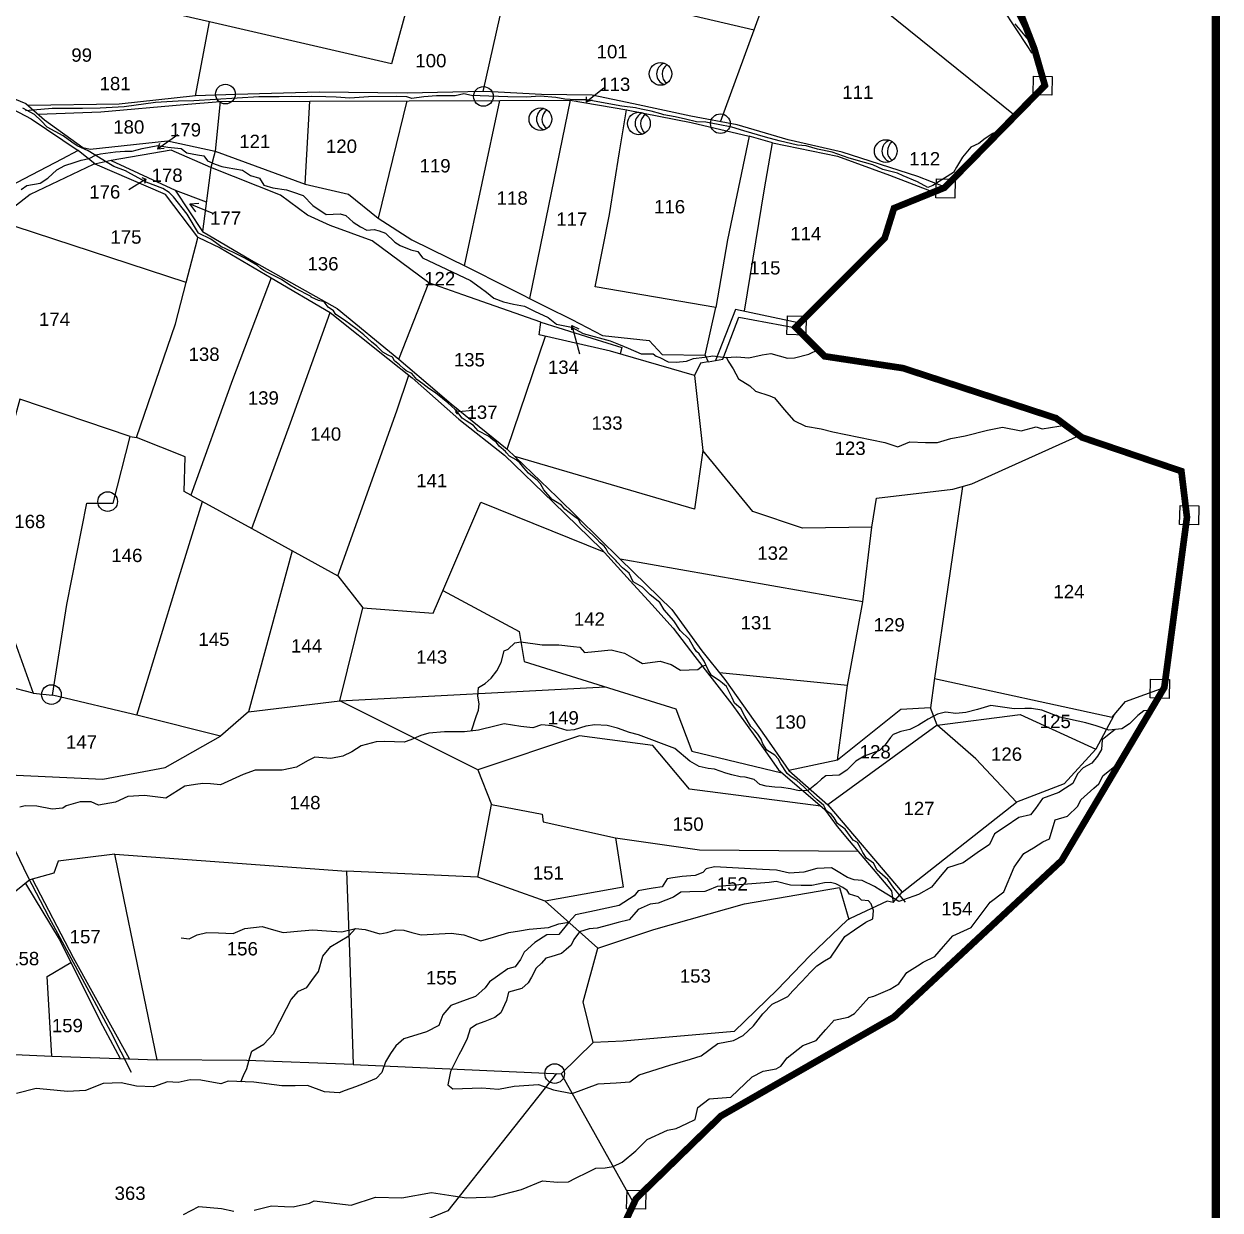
# Model space of a CAD drawing. Header units: inches. Extents: x 201585 to 225365, y 1598878 to 1613111.
# Drawn here: x 211207 to 212643, y 1605088 to 1606512 of the extents above; entities that cross this region are included whole.
import ezdxf

# ---------------------------------------------------------------- set-up
doc = ezdxf.new("R2010")
doc.units = ezdxf.units.IN
doc.header["$LTSCALE"] = 15
doc.header["$MEASUREMENT"] = 0
doc.linetypes.add('DASHED2', pattern=[0.375, 0.25, -0.125])
for name, color, linetype in [('BOUNDRY STONES', 240, 'Continuous'), ('PLOTS', 7, 'Continuous'), ('PLOTS NO', 7, 'Continuous'), ('ROADS', 1, 'Continuous'), ('STREAMS', 4, 'Continuous'), ('text2', 7, 'Continuous'), ('VILLAGE BOUNDRY', 5, 'Continuous'), ('wells', 7, 'Continuous')]:
    doc.layers.add(name, color=color, linetype=linetype)
doc.styles.get("Standard").update_dxf_attribs({"font": 'arial.ttf'})

msp = doc.modelspace()

# ---------------------------------------------------------------- linework, layer by layer
at = {"layer": 'BOUNDRY STONES', "color": 1}
for points in [[(212418.9, 1606448.9), (212441.5, 1606448.4), (212441, 1606425.9), (212418.4, 1606426.4)], [(212302.3, 1606325.5), (212324.9, 1606325), (212324.4, 1606302.4), (212301.8, 1606302.9)], [(212123.5, 1606161), (212146, 1606160.5), (212145.5, 1606138), (212123, 1606138.5)], [(212594.8, 1605933.3), (212617.3, 1605932.8), (212616.8, 1605910.2), (212594.3, 1605910.7)], [(212559.5, 1605724.9), (212582.1, 1605724.4), (212581.6, 1605701.9), (212559, 1605702.4)], [(211931.1, 1605111.6), (211953.7, 1605111.1), (211953.2, 1605088.6), (211930.6, 1605089.1)]]:
    msp.add_lwpolyline(points, close=True, dxfattribs=at)
for centre in [(211449.1, 1606427.3), (211758.7, 1606424.5), (212043.1, 1606391.8), (211307.7, 1605938.1), (211240.2, 1605706.4), (211844.2, 1605251.5)]:
    msp.add_circle(centre, 11.8, dxfattribs=at)
at = {"layer": 'PLOTS'}
for points in [[(212188.4, 1606794.1), (212256.3, 1606702.5), (212317.7, 1606619.4), (212366.5, 1606553.3), (212412.6, 1606483.1), (212416.7, 1606476.8), (212421, 1606478)], [(211717.9, 1606624.2), (211710.5, 1606591.1), (211790.2, 1606573.2), (212083.5, 1606504.5), (212115.8, 1606592.3), (211885.5, 1606672.9)], [(211413, 1606425.3), (211429.8, 1606514), (211210.1, 1606564.3), (211231.3, 1606637.3), (211234.8, 1606649.3), (211200.5, 1606656.1), (211158.9, 1606533.9), (211135, 1606446.7)], [(211229.3, 1606630.4), (211393.3, 1606594), (211519.6, 1606572.4), (211670.9, 1606546.1), (211648.3, 1606463.6), (211429.8, 1606514)], [(212115.8, 1606592.3), (212182.7, 1606540.2), (212199.2, 1606561.4), (212397.1, 1606401.5)], [(211758.3, 1606430.3), (211790.2, 1606573.2)], [(210715.2, 1606491.6), (210803.2, 1606467.6), (210921.7, 1606435.4), (211042.2, 1606402.6), (211071.2, 1606401.4), (211171.3, 1606420.8), (211215.8, 1606397.4), (211272.5, 1606359.4), (211252.8, 1606349.2), (211161.7, 1606301.9), (211132, 1606252.7), (211059.9, 1606193.6), (210991.2, 1606163.8), (210874.8, 1606167.1), (210776.3, 1606136.1)], [(212043.4, 1606394.1), (212083.5, 1606504.5)], [(211102.6, 1606460.1), (211209.6, 1606415.9), (211231.9, 1606396.5), (211277.9, 1606363), (211286.8, 1606361.2), (211379.5, 1606371.2), (211436.9, 1606358.9), (211544.6, 1606319.1), (211596.8, 1606307), (211632.4, 1606278.2), (211672.8, 1606252.5), (211738.6, 1606219.7), (211834.1, 1606172), (211865, 1606156.6), (211901.6, 1606137.3), (211957.8, 1606131.6), (211973.4, 1606114.8), (212025, 1606113.9), (212028.6, 1606105.9), (212019.2, 1606104.4), (212012.2, 1606089.6), (211911.2, 1606118.6), (211825.7, 1606138.3), (211827.5, 1606153.3), (211733.9, 1606186.3), (211693.3, 1606200.6), (211625.2, 1606251.3), (211574.6, 1606269.4), (211547.5, 1606281.8), (211515.1, 1606306), (211431.4, 1606339.1), (211384, 1606359.9), (211311.9, 1606347.4), (211290.2, 1606342.6), (211214.7, 1606306.7), (211174.1, 1606275.6)], [(212313, 1606315.7), (212280.2, 1606328.4), (212189.3, 1606357.7), (212124.6, 1606372.3), (212063.2, 1606390.4), (212007.7, 1606400.8), (211939, 1606415.4), (211889.3, 1606425.9), (211828.5, 1606426.9), (211776.3, 1606429.4), (211758.3, 1606430.3), (211667.2, 1606428.3), (211561.4, 1606429.4), (211461.7, 1606426.6), (211413, 1606425.3), (211321.5, 1606415.3), (211212.3, 1606413.6)], [(211224.4, 1606403.1), (211299.7, 1606405.8), (211399.1, 1606414.6), (211442.8, 1606418.5), (211550.3, 1606418.8), (211669.7, 1606419.3), (211778.4, 1606419.7), (211862.8, 1606420), (211930.7, 1606408.4)], [(211544.6, 1606319.1), (211550.3, 1606418.8)], [(211666.8, 1606419.3), (211632.4, 1606278.2)], [(211735.9, 1606221), (211778.4, 1606419.7)], [(211862.8, 1606420), (211814.2, 1606182)], [(211442.8, 1606418.5), (211436.9, 1606358.9), (211431.4, 1606339.1), (211421.5, 1606262.3)], [(212025, 1606113.9), (212037.5, 1606170.9), (211892.7, 1606195.8), (211909.9, 1606282.7), (211922.1, 1606358), (211930.6, 1606408.2), (212008.2, 1606393.3), (212077.6, 1606376.9), (212051.5, 1606252.2), (212037.5, 1606170.9)], [(212072, 1606166.5), (212096, 1606313.4), (212105.6, 1606368.7), (212077.6, 1606376.9)], [(212105.6, 1606368.7), (212183.6, 1606352.8), (212246.1, 1606330.1), (212299.1, 1606309.6)], [(211402, 1606201.2), (211415.4, 1606253.3), (211416, 1606255.4), (211377.2, 1606306.9), (211292.8, 1606343.2), (211272.5, 1606359.4)], [(211311.9, 1606347.4), (211388.8, 1606312.1), (211421.5, 1606262.3), (211479.8, 1606227.8), (211564.1, 1606180.6), (211583.3, 1606169.8), (211657.3, 1606108.9), (211703, 1606069.8), (211719.9, 1606055.5), (211787.2, 1606000.9), (211847.4, 1605943.2), (211923, 1605869.1), (211984.7, 1605808.5), (212020.9, 1605758.9), (212048.4, 1605724.4), (212098.2, 1605654.3), (212125.3, 1605615.4), (212171.9, 1605574.1), (212261.3, 1605469.1), (212398.6, 1605577.3), (212349.5, 1605629.1), (212303.3, 1605669.5), (212171.9, 1605574.1)], [(211388.8, 1606312.1), (211426.1, 1606298.1)], [(211334.8, 1606016.3), (211342.3, 1606014.9), (211389.1, 1606151.4), (211402, 1606201.2), (211174.1, 1606275.6)], [(211416, 1606255.4), (211442.6, 1606242.9), (211503.9, 1606206.6), (211574.6, 1606164.9), (211643.8, 1606110), (211673.3, 1606086.7), (211729.1, 1606036.9), (211783.9, 1605993.9), (211842.9, 1605936.8), (211900.6, 1605880.9), (211934.9, 1605843.1), (211960.8, 1605814.5), (211986.6, 1605786), (212012.6, 1605752.3), (212056.9, 1605695), (212084.3, 1605656.4), (212112.9, 1605616.1), (212140.4, 1605592.6), (212168.1, 1605568.8), (212183.4, 1605548), (212197.7, 1605531), (212248.6, 1605471), (212250.6, 1605456.9), (212261.3, 1605469.1)], [(211503.9, 1606206.6), (211457.6, 1606084.1), (211407.4, 1605945.8), (211399.7, 1605950), (211400.6, 1605992), (211342.3, 1606014.9)], [(211657.3, 1606108.9), (211693.3, 1606200.6)], [(211407.4, 1605945.8), (211480.6, 1605905.6), (211527, 1606032.6), (211574.6, 1606164.9)], [(212138.4, 1606152.3), (212061.2, 1606168.8), (212037.4, 1606107.4)], [(211827.5, 1606153.3), (211888.7, 1606134.2), (211925, 1606122.9), (211922.9, 1606115.3)], [(212028.6, 1606105.9), (212046.2, 1606108.9), (212065.2, 1606159.4), (212134.1, 1606146.7)], [(211787.2, 1606000.9), (211833.2, 1606136.6)], [(211480.6, 1605905.6), (211583.9, 1605848.9), (211654.8, 1606047), (211669.2, 1606089.9)], [(212012.2, 1606089.6), (212022, 1605999.5)], [(211155.8, 1605822.3), (211149, 1605790), (211192.1, 1605780.9), (211218.1, 1605708.1), (211241.3, 1605705.7), (211258.8, 1605814.6), (211282.6, 1605936.2), (211314.5, 1605936), (211334.8, 1606016.3), (211202.1, 1606061.1), (211194.8, 1606032.9)], [(212224.7, 1605907.4), (212230.3, 1605942.1), (212322.2, 1605953.1), (212344.8, 1605959.5), (212473.9, 1606017.4)], [(212213.9, 1605817.9), (212224.7, 1605907.4), (212141.6, 1605906), (212082.2, 1605926.3), (212022, 1605999.5), (212012.2, 1605928.8), (211796.3, 1605992.1)], [(212333.5, 1605956.3), (212316, 1605835.2), (212299.8, 1605723.2), (212295.1, 1605690.6)], [(211342.7, 1605681.9), (211393.3, 1605846.5), (211421.4, 1605938.1)], [(211583.9, 1605848.9), (211614, 1605810.4), (211698.2, 1605804.1), (211712.2, 1605836.6), (211755.4, 1605937.2), (211903.4, 1605877.9)], [(211529, 1605879), (211476.7, 1605685.6), (211586.5, 1605698.8)], [(212195.5, 1605717.5), (212213.9, 1605817.9), (211923, 1605869.1)], [(211709.9, 1605831.3), (211801.4, 1605782), (211807.8, 1605746.1), (211908.8, 1605714.7), (211989.6, 1605689.5), (212008.8, 1605638.4), (212117, 1605612.6)], [(211586.5, 1605698.8), (211614, 1605810.4)], [(212183.7, 1605627.7), (212195.5, 1605717.5), (212042, 1605732.4)], [(211218.1, 1605708.1), (211187.6, 1605716.3), (211166.9, 1605579)], [(211751.8, 1605616.2), (211586.5, 1605698.8), (211905.1, 1605715.8)], [(212300.1, 1605725.6), (212513.5, 1605679.2), (212529.2, 1605698.3), (212575.9, 1605714.9)], [(211476.7, 1605685.6), (211443.2, 1605656.4), (211345.9, 1605681.1), (211241.3, 1605705.7)], [(212303.3, 1605669.5), (212295.3, 1605690.6), (212259.5, 1605688.6), (212183.7, 1605627.7), (212125.3, 1605615.4)], [(212303.3, 1605669.5), (212403.1, 1605682.6), (212493.6, 1605640.7)], [(212515.2, 1605681.3), (212493.6, 1605640.7), (212455.8, 1605599.3), (212398.6, 1605577.3)], [(211171.7, 1605610.8), (211301.8, 1605604.8), (211376.8, 1605619), (211443.2, 1605656.4)], [(212163.6, 1605572.6), (212006, 1605592.9), (211962, 1605645.4), (211874, 1605656.9), (211751.8, 1605616.2), (211768.5, 1605574.4)], [(211896, 1605402.1), (211832.9, 1605458.6), (211751.8, 1605487.3), (211768.5, 1605574.4), (211829.4, 1605562.7), (211830.6, 1605553.6), (211917.4, 1605534.6), (212018.2, 1605519.9), (212208.4, 1605518.4)], [(211917.4, 1605534.6), (211926.6, 1605475.1), (211832.9, 1605458.6)], [(211316.4, 1605514.9), (211248.2, 1605506.6), (211243, 1605492), (211214.4, 1605483.9), (211144.5, 1605428), (211096.4, 1605399), (210979.4, 1605391.8), (210950, 1605336.3), (211097.3, 1605278.7), (211240.6, 1605272.3), (211367.2, 1605268.1)], [(211602.5, 1605262.5), (211474.8, 1605267.3), (211367.2, 1605268.1), (211327.7, 1605460.2), (211316.4, 1605514.9), (211594.5, 1605494.5)], [(211751.8, 1605487.3), (211594.5, 1605494.5), (211597.8, 1605397.7), (211602.5, 1605262.5), (211851.9, 1605251.3), (211890.4, 1605288.9)], [(211209.2, 1605479.7), (211249.6, 1605412.9), (211266.6, 1605378.7), (211298.7, 1605314.2), (211322.8, 1605269.6)], [(211333.8, 1605269.2), (211266.9, 1605390.4), (211217.6, 1605484.8)], [(212250.6, 1605456.9), (212243.1, 1605458.5), (212199, 1605437.5), (212195.4, 1605435.8), (212150.3, 1605392.6), (212111.4, 1605351.8), (212059.7, 1605301.9), (211926.4, 1605290.5), (211890.4, 1605288.9), (211878.4, 1605337.4), (211896, 1605402.1), (211963.1, 1605424.3), (212072.2, 1605455.1), (212185.9, 1605475), (212197.2, 1605436.6)], [(211240.6, 1605272.3), (211235.2, 1605367.8), (211263.6, 1605384.8)], [(211846.3, 1605251.6), (211716, 1605086.6), (211553.1, 1605019.7), (211544.7, 1604917.1), (211547.2, 1604871.6)], [(211851.9, 1605251.3), (211939.3, 1605095.6)]]:
    msp.add_lwpolyline(points, dxfattribs=at)
at = {"layer": 'PLOTS NO'}
for points in [[(211881.9, 1606417.9), (211903.1, 1606434.6)], [(211882, 1606423.8), (211881.9, 1606417.9), (211889.8, 1606420.3)], [(211367.4, 1606361.6), (211392, 1606378.7)], [(211369.8, 1606368.1), (211367.4, 1606361.6), (211375.4, 1606362.5)], [(211353.7, 1606325), (211333.2, 1606312.3)], [(211348.6, 1606327.3), (211353.7, 1606325), (211352, 1606320.1)], [(211413.6, 1606285.9), (211406.4, 1606295.4), (211417.1, 1606296.2)], [(211406.4, 1606295.4), (211434.8, 1606284)], [(211864.9, 1606144.3), (211864.9, 1606149.6), (211873.3, 1606145.4)], [(211864.9, 1606149.6), (211874, 1606115.5)], [(211726.9, 1606048.4), (211725.3, 1606045.8), (211727.7, 1606043)], [(211725.3, 1606045.8), (211749.4, 1606048.2)]]:
    msp.add_lwpolyline(points, dxfattribs=at)
at = {"layer": 'ROADS', "color": 1}
for points in [[(212382.5, 1606385.3), (212370, 1606380), (212361, 1606374), (212353.3, 1606367.9), (212343.5, 1606363.6), (212333.7, 1606351.4), (212326.5, 1606339.4), (212322.8, 1606333.3), (212297.9, 1606317.4), (212291.9, 1606315.1), (212279.6, 1606321.8), (212262.3, 1606329.2), (212255.6, 1606332.3), (212238.1, 1606336.7), (212225.9, 1606342.4), (212215.9, 1606345.3), (212197.7, 1606350.3), (212177.3, 1606357.5), (212159.5, 1606361), (212146.1, 1606365.2), (212135.7, 1606365.9), (212113.5, 1606371), (212097.2, 1606375.4), (212071.4, 1606383.1), (212057, 1606387.5), (212040.4, 1606390.6), (212025.5, 1606393.7), (212014.5, 1606393.9), (212001.2, 1606397.2), (211989, 1606400), (211975.4, 1606402.2), (211971.6, 1606403.4), (211959.9, 1606406.6), (211948.2, 1606409.1), (211941.4, 1606410.6), (211924.8, 1606412.9), (211882.9, 1606420.4), (211869.3, 1606420.5), (211856.4, 1606421), (211845.5, 1606423.2), (211827, 1606424.7), (211810.6, 1606423.7), (211787.9, 1606423.9), (211776.7, 1606424.5), (211765, 1606424.7), (211744.5, 1606425.4), (211735.2, 1606427.6), (211724.8, 1606425.3), (211716.9, 1606425.2), (211702.4, 1606425.3), (211687.1, 1606424), (211672.8, 1606422.1), (211666.8, 1606423.9), (211654.5, 1606424.2), (211620.8, 1606423.8), (211598.3, 1606422.4), (211582, 1606423.6), (211569.7, 1606423.9), (211552.2, 1606424.3), (211537.7, 1606424), (211528.4, 1606424.3), (211513.4, 1606423.8), (211508.2, 1606423.9), (211489.3, 1606423.8), (211411, 1606419), (211392.3, 1606418.9), (211365.3, 1606417), (211327.6, 1606412), (211298.6, 1606410.4), (211277.4, 1606410.1), (211258.7, 1606409.9), (211241.2, 1606410), (211208.9, 1606407.1)], [(211196.9, 1605518.4), (211211.5, 1605488.5), (211237.2, 1605439.3), (211271.5, 1605375.5), (211311.3, 1605301.9), (211335.8, 1605253.1)]]:
    msp.add_lwpolyline(points, dxfattribs=at)
at = {"layer": 'ROADS'}
msp.add_lwpolyline([(212265.2, 1605457.1), (212251.3, 1605473.9), (212243.9, 1605484.3), (212231.2, 1605495.6), (212226.7, 1605504.1), (212218.5, 1605510.1), (212214.2, 1605517), (212211.5, 1605521.6), (212207.7, 1605528.7), (212202.5, 1605531.8), (212193, 1605545), (212183.5, 1605551.8), (212179.8, 1605558.3), (212176.3, 1605562.4), (212170.4, 1605566.7), (212167.1, 1605573.2), (212164.2, 1605576), (212159.1, 1605580.1), (212154.6, 1605584.4), (212143.4, 1605595.6), (212134.9, 1605603.4), (212128, 1605607.7), (212123.3, 1605611.7), (212115.5, 1605623.2), (212112.5, 1605629.3), (212108.4, 1605633.6), (212099, 1605639.5), (212094, 1605647.4), (212091.9, 1605652.9), (212088.1, 1605658.9), (212084.2, 1605663.8), (212079.8, 1605668.1), (212072.3, 1605680.5), (212067.7, 1605689.7), (212060.2, 1605696.1), (212057.1, 1605702.4), (212053.7, 1605709.7), (212050.4, 1605716.3), (212045.5, 1605720), (212041.6, 1605723.3), (212032.5, 1605729.5), (212027.9, 1605736.8), (212023.7, 1605746.7), (212017.8, 1605755.4), (212014.5, 1605758.1), (212011.2, 1605762.9), (212005.8, 1605773.1), (211995, 1605783.5), (211987.1, 1605794.9), (211975.7, 1605808), (211970.4, 1605816.8), (211958.7, 1605826), (211949.6, 1605835.3), (211938.4, 1605841.6), (211933.8, 1605852), (211925.6, 1605858.6), (211918.7, 1605865.6), (211918, 1605866.9), (211908.3, 1605876.5), (211905.9, 1605881.2), (211903.5, 1605884.4), (211898.9, 1605888.5), (211894.4, 1605893.4), (211890.6, 1605897.3), (211885.6, 1605901.7), (211881.2, 1605905.8), (211875.5, 1605911.5), (211872.8, 1605916.5), (211866.9, 1605921.1), (211856.4, 1605928.8), (211852.6, 1605933.7), (211845.2, 1605938), (211841.3, 1605940.7), (211831.2, 1605952.4), (211827.1, 1605959.5), (211823.4, 1605963.8), (211817.5, 1605968.2), (211812.9, 1605972.2), (211807.3, 1605978.5), (211802.2, 1605984.7), (211798.1, 1605988.2), (211789.8, 1605992.8), (211786.5, 1605996.7), (211785, 1605998.3), (211777.6, 1606004.5), (211774.5, 1606008.9), (211769.9, 1606012.4), (211764.9, 1606016.7), (211752.3, 1606023.1), (211746.9, 1606029.6), (211737.8, 1606035.1), (211733, 1606038.1), (211729.3, 1606043.6), (211724.7, 1606048.8), (211715.9, 1606056.8), (211701.1, 1606068.7), (211693, 1606073.7), (211686, 1606079.3), (211678.6, 1606084.8), (211672.6, 1606091.9), (211666, 1606094.9), (211663.2, 1606097.5), (211657.8, 1606102.4), (211652.1, 1606107), (211649.7, 1606111.4), (211644.2, 1606114), (211637.8, 1606117.4), (211634.8, 1606120.8), (211630.6, 1606124.6), (211624.4, 1606129.9), (211615, 1606138.3), (211607.1, 1606144.5), (211591.9, 1606155.8), (211581.5, 1606162.6), (211578.7, 1606166.9), (211572.2, 1606171.4), (211567.7, 1606177.7), (211560.9, 1606179.3), (211551.9, 1606183.4), (211551.8, 1606184.3), (211533, 1606194), (211526.2, 1606198), (211516.4, 1606204.6), (211513.3, 1606206.2), (211500.4, 1606212.8), (211495, 1606215.5), (211491.3, 1606218.2), (211487.4, 1606221.6), (211472.3, 1606230.2), (211462.1, 1606235.6), (211450.3, 1606241.2), (211443.5, 1606244.4), (211437, 1606249.3), (211431.7, 1606253), (211416.8, 1606260.3), (211403.2, 1606283.2), (211386.6, 1606304.1), (211381.5, 1606309.1), (211373.9, 1606314.1), (211354, 1606321.7), (211335.4, 1606331.7), (211329.2, 1606335), (211315.3, 1606340.5), (211307, 1606345.2), (211284.2, 1606359.2), (211271.3, 1606365), (211264.8, 1606369.5), (211254.2, 1606377.2), (211235, 1606387.7), (211227.9, 1606395.3), (211219.8, 1606402.9), (211205.9, 1606410.3)], dxfattribs=at)
at = {"layer": 'STREAMS', "color": 4}
for points in [[(212392.9, 1606534.3), (212406.2, 1606507.7), (212413.7, 1606495.3), (212418.9, 1606479.5)], [(212396.5, 1606511.8), (212412.5, 1606492.5), (212416.8, 1606482.3), (212419.3, 1606478)], [(211203.8, 1606312.9), (211210.6, 1606317.7), (211226.5, 1606320.3), (211235.8, 1606326.2), (211246.5, 1606336.4), (211256.1, 1606341.7), (211267.4, 1606345.2), (211276.1, 1606347.9), (211285.4, 1606350), (211293.9, 1606354.4), (211299.1, 1606355.4), (211317, 1606358.1), (211328.4, 1606358.8), (211337, 1606358.6), (211349, 1606361.8), (211368, 1606365.5), (211379.9, 1606363.4), (211395.9, 1606362.1), (211402.8, 1606356.8), (211415.7, 1606354.2), (211423.1, 1606353.1), (211427.7, 1606347.3), (211436.6, 1606343.1), (211444.7, 1606340.4), (211451, 1606339.2), (211469.6, 1606335.8), (211479, 1606329.7), (211489.8, 1606326.4), (211495.1, 1606317.9), (211506.1, 1606314.7), (211522.2, 1606312.4), (211529.6, 1606310), (211542.2, 1606305.5), (211553.8, 1606293.4), (211569.8, 1606282.9), (211586.7, 1606283.5), (211593.5, 1606281.4), (211602.3, 1606273.6), (211611.1, 1606267.9), (211618.7, 1606264.1), (211627.6, 1606264.9), (211633.5, 1606263.2), (211641, 1606260.3), (211652.4, 1606249.4), (211658.6, 1606245.5), (211671.4, 1606240.4), (211680.1, 1606238.2), (211685.6, 1606230.8), (211743.3, 1606203.4), (211754.8, 1606194.9), (211762.4, 1606189.4), (211771.2, 1606182.4), (211782.6, 1606178), (211794.7, 1606175), (211808, 1606172.8), (211820.2, 1606166.7), (211836.3, 1606158.9), (211846.4, 1606151.1), (211864.4, 1606147.5), (211878.4, 1606140), (211910.7, 1606131.1), (211922.8, 1606126.2), (211932.6, 1606122.2), (211947.9, 1606115.4), (211962.5, 1606115.6), (211966.1, 1606112.5), (211970.6, 1606111.1), (211980.5, 1606105.8), (211990, 1606105.4), (212002.6, 1606106.5), (212010.9, 1606109.7), (212024.1, 1606111.5), (212034, 1606113.2), (212049.2, 1606111.2), (212062.9, 1606112), (212077.3, 1606110.5), (212093.2, 1606114.4), (212103.7, 1606116), (212123.8, 1606110.3), (212132, 1606110.8), (212149.4, 1606115.2), (212160.7, 1606120.8)], [(212050.2, 1606111.7), (212052.4, 1606106.7), (212058.3, 1606097.5), (212064.7, 1606085.5), (212078.4, 1606077.2), (212085.1, 1606070.8), (212102.5, 1606065.1), (212108.1, 1606062.5), (212119.7, 1606048.8), (212131.4, 1606035.4), (212145.3, 1606028.8), (212163.9, 1606025.6), (212178.1, 1606021.8), (212240.6, 1606009.1), (212256.2, 1606004), (212270.3, 1606009.8), (212289.1, 1606009.2), (212303.8, 1606009.1), (212319.7, 1606014), (212336.9, 1606017.1), (212363.8, 1606024), (212381.6, 1606027.6), (212404.2, 1606022.9), (212422, 1606028), (212429.2, 1606025.6), (212459.2, 1606030.1)], [(211744.4, 1605662.8), (211750, 1605680), (211752.6, 1605687.7), (211753.7, 1605695.5), (211751.9, 1605704.5), (211752.8, 1605715.1), (211760.9, 1605719.8), (211767.8, 1605726.2), (211774.6, 1605734.8), (211780.1, 1605745), (211783.4, 1605758.9), (211788.5, 1605761.1), (211796.4, 1605768.5), (211803.5, 1605769.8), (211829.1, 1605766.1), (211849.2, 1605766.1), (211866.7, 1605764.3), (211874.4, 1605763.4), (211880, 1605756.9), (211892.6, 1605758.1), (211912.1, 1605760), (211928.1, 1605756.3), (211942.2, 1605748.1), (211949.5, 1605743.9), (211971, 1605746.7), (211984, 1605742.7), (211995.4, 1605735.6), (212015.9, 1605736.5), (212021.5, 1605740.9), (212025.8, 1605741.8)], [(212562, 1605687.4), (212551.3, 1605686.9), (212544.2, 1605681.2), (212534, 1605671.4), (212524.9, 1605665.4), (212509.3, 1605663.7), (212494.2, 1605668.9), (212481.8, 1605672.3), (212450.5, 1605679.2), (212429, 1605687.9), (212416.6, 1605689.9), (212408.6, 1605689.8), (212395.8, 1605689.4), (212367.6, 1605693.4), (212351.6, 1605688.6), (212337.7, 1605685.1), (212325.5, 1605683.7), (212313.1, 1605685.3), (212303.7, 1605683.1), (212292.6, 1605676.9), (212287.1, 1605673.8), (212280.7, 1605669.8), (212270.5, 1605664.4), (212259.8, 1605662.2), (212250.4, 1605658.3), (212247.1, 1605654.7), (212241, 1605646.1), (212233.9, 1605639.3), (212215.6, 1605632.3), (212205.5, 1605626.4), (212195, 1605615.8), (212185.7, 1605609.7), (212169.6, 1605608.8), (212164.3, 1605604.7), (212158.3, 1605599.4), (212148.3, 1605591.2), (212137.5, 1605590.8), (212127.3, 1605593.2), (212116.4, 1605594.7), (212108.6, 1605595.1), (212098, 1605596.4), (212090.4, 1605598.4), (212083.6, 1605604.6), (212072.8, 1605607.4), (212066.9, 1605607.6), (212056.7, 1605610), (212049.6, 1605611.9), (212042.7, 1605614.4), (212036, 1605616.9), (212028.6, 1605617.8), (212017.6, 1605620.2), (212006.6, 1605626.3), (211988.4, 1605641.5), (211944.7, 1605658.2), (211934.1, 1605660.8), (211919.7, 1605666.1), (211907.1, 1605669.2), (211892.6, 1605670.2), (211881.7, 1605668.3), (211867.7, 1605664.2), (211859.1, 1605663.3), (211848.8, 1605666.4), (211841.2, 1605668.7), (211828.6, 1605669.9), (211818.1, 1605666.6), (211803.6, 1605668), (211783.7, 1605671.3), (211774.1, 1605668.9), (211752.9, 1605663.8), (211735.9, 1605661.8), (211711.9, 1605661.6), (211693.2, 1605660.1), (211683.6, 1605657.1), (211671.5, 1605651.9), (211663.4, 1605649.3), (211640.2, 1605649.9), (211630, 1605649.7), (211612, 1605644.9), (211600.6, 1605637.8), (211590, 1605632.3), (211575.6, 1605629.8), (211556.2, 1605631.1), (211547.7, 1605626.8), (211534.2, 1605619.3), (211517.2, 1605615.5), (211484.7, 1605615.7), (211470.4, 1605610.4), (211443.2, 1605598.2), (211431.2, 1605599.3), (211421.9, 1605599.7), (211413.2, 1605598.4), (211400.5, 1605596.3), (211377.5, 1605582.2), (211352.1, 1605585.4), (211332, 1605583.9), (211317.3, 1605577.1), (211296.6, 1605573.6), (211287.9, 1605577.7), (211274.9, 1605577.8), (211257.7, 1605572.9), (211253.9, 1605570), (211240.9, 1605569), (211222.7, 1605572.6), (211208.5, 1605572.7), (211202.4, 1605571.4)], [(212517.1, 1605664.6), (212507.9, 1605657.3), (212501.4, 1605652.1), (212500.5, 1605640.4), (212495.9, 1605632.5), (212488.9, 1605624), (212478.4, 1605618.6), (212471.7, 1605611.2), (212466.2, 1605599.5), (212457.4, 1605593.9), (212449.4, 1605588.7), (212429.7, 1605581.6), (212421.2, 1605569.8), (212415.5, 1605562), (212401.5, 1605558.8), (212385, 1605547.8), (212372.1, 1605539.2), (212366.2, 1605526.6), (212351.4, 1605516.4), (212334.3, 1605504.6), (212315.5, 1605498.6), (212306.9, 1605488), (212296.3, 1605475.1), (212280.8, 1605466.5), (212262.7, 1605460.1), (212257.3, 1605458.2), (212235.8, 1605471.4), (212228.1, 1605476), (212213.4, 1605483.2), (212203.6, 1605484.2), (212195.6, 1605486.7), (212182.4, 1605494.8), (212176.5, 1605498.4), (212158.7, 1605497.6), (212143.4, 1605493.3), (212125.9, 1605492.1), (212110.5, 1605495.8), (212093.7, 1605496.5), (212036, 1605499.5), (212026, 1605497.4), (212021.9, 1605493), (212012.9, 1605489.4), (211997.3, 1605488.1), (211986.1, 1605486.3), (211979.4, 1605485.1), (211973.1, 1605475.7), (211962.5, 1605474.1), (211955.1, 1605472.9), (211944.4, 1605470.9), (211939.6, 1605464.9), (211921.8, 1605453.3), (211886.4, 1605445.7), (211869.2, 1605442.1), (211861.3, 1605433.2), (211856.4, 1605427.3), (211849.1, 1605418.3), (211834.9, 1605418.1), (211820.3, 1605408.8), (211807.5, 1605397.1), (211803, 1605388.2), (211796.7, 1605379.4), (211788.1, 1605377.2), (211775.4, 1605368.3), (211766, 1605361.7), (211760.7, 1605354.3), (211749, 1605343.8), (211737.8, 1605339.8), (211719.6, 1605333.3), (211709.8, 1605321.8), (211705.3, 1605309.1), (211690.5, 1605301.4), (211663.1, 1605293.1), (211653.4, 1605284.7), (211647.1, 1605275.6), (211641.2, 1605265.4), (211636.6, 1605252.7), (211630.1, 1605245.5), (211615.5, 1605239.7), (211605.3, 1605235.6), (211592.7, 1605231), (211585.5, 1605228.4), (211567.8, 1605229.5), (211547.7, 1605237), (211532.8, 1605236.9), (211523.5, 1605236.8), (211516.7, 1605236.7), (211483.2, 1605241), (211452.3, 1605242.4), (211443.7, 1605239.3), (211419.5, 1605243.6), (211406.9, 1605243.9), (211392.2, 1605240.7), (211379.5, 1605241.7), (211362.7, 1605235.6), (211342.4, 1605236.3), (211323.8, 1605240.5), (211302.3, 1605239.5), (211281.3, 1605231.3), (211259.3, 1605230.1), (211234.5, 1605232.3), (211221.8, 1605233.5), (211198.3, 1605227.5)], [(211483.5, 1605087.3), (211504.4, 1605092.6), (211519.8, 1605091.9), (211530.5, 1605091.4), (211549.8, 1605096), (211555.7, 1605098.8), (211600, 1605093.4), (211629.3, 1605103), (211660.6, 1605102.3), (211696.4, 1605108.5), (211722.5, 1605104.6), (211738.3, 1605102.3), (211761.5, 1605103), (211770.4, 1605103.3), (211804.2, 1605112.1), (211829.7, 1605122.6), (211847.7, 1605121.2), (211861, 1605121.4), (211869.4, 1605126.1), (211883.9, 1605133.2), (211893.5, 1605137.8), (211904.7, 1605138.5), (211914.3, 1605140.1), (211925.2, 1605145.1), (211941.7, 1605158.6), (211955.2, 1605172.4), (211979.6, 1605183.7), (211990, 1605185.5), (212002.9, 1605191.5), (212013, 1605196.2), (212016.1, 1605210.6), (212029.8, 1605221.1), (212055.8, 1605223.1), (212081.4, 1605247.5), (212094.3, 1605254.4), (212110.1, 1605257.3), (212115.7, 1605260.4), (212123.1, 1605270.4), (212142.1, 1605285), (212158.2, 1605291.1), (212169.8, 1605304.3), (212179.8, 1605315.5), (212196.6, 1605319), (212204.1, 1605323.4), (212211.2, 1605331.4), (212221.4, 1605342.7), (212227.3, 1605344.2), (212246.8, 1605352.9), (212257.1, 1605359), (212266.9, 1605372.6), (212279.6, 1605380.9), (212286.4, 1605385.3), (212300.5, 1605392), (212311, 1605404.1), (212322.1, 1605416.8), (212344, 1605426.9), (212359.8, 1605447.8), (212366.9, 1605457.3), (212383.5, 1605469.5), (212395.7, 1605499.3), (212407.5, 1605515.5), (212419, 1605522.4), (212430, 1605529.5), (212438.2, 1605533.1), (212445, 1605556), (212459.9, 1605560.3), (212472, 1605572.3), (212475.7, 1605580.1), (212491.3, 1605593.9), (212497.5, 1605599.3), (212502.6, 1605609.4), (212516, 1605620.2), (212522.4, 1605624.7)], [(212226.8, 1605447.3), (212224.1, 1605455.3), (212220.8, 1605458.8), (212212.4, 1605459.5), (212208.3, 1605463.8), (212198.1, 1605466.9), (212195.2, 1605471.1), (212189.9, 1605474.9), (212181.6, 1605479.3), (212175.4, 1605480.9), (212167.9, 1605480.3), (212153, 1605477.1), (212140, 1605477.3), (212127.1, 1605477.6), (212110.1, 1605482.1), (212101.8, 1605481), (212039.2, 1605476.1), (212027.5, 1605471.1), (212024.5, 1605469.9), (212006.3, 1605469.6), (211995.5, 1605469.4), (211987, 1605463.2), (211968.6, 1605456), (211958.9, 1605455), (211944.6, 1605448.4), (211939.1, 1605442.3), (211933.5, 1605436.2), (211920.5, 1605432.8), (211908.8, 1605429.7), (211895.2, 1605426.1), (211885.6, 1605425.3), (211874.1, 1605421.7), (211867.1, 1605412.5), (211864.2, 1605405.6), (211857.9, 1605400.2), (211852.3, 1605395.4), (211839.5, 1605391.6), (211833.8, 1605389.9), (211828.3, 1605384.1), (211822.2, 1605377.8), (211816.4, 1605367.1), (211812.5, 1605360.5), (211804.7, 1605353.7), (211788.6, 1605349.3), (211786.2, 1605339.3), (211779.5, 1605324.4), (211772.5, 1605318.7), (211760.2, 1605314), (211750.5, 1605310.2), (211742.8, 1605305.3), (211739.3, 1605293.4), (211733, 1605281.1), (211729.3, 1605273.9), (211719.2, 1605254), (211715.8, 1605237.9), (211721.8, 1605233.2), (211756.6, 1605234.2), (211776.8, 1605232.7), (211795.6, 1605236.3), (211825, 1605238.5), (211842.9, 1605232), (211865.2, 1605227.7), (211896.4, 1605239), (211918.2, 1605240.5), (211934.4, 1605241.7), (211945.6, 1605250), (211982.3, 1605261.6), (212007.3, 1605268.9), (212020.1, 1605272.6), (212039.9, 1605287.7), (212059, 1605291), (212070.5, 1605297.3), (212082.8, 1605308.9), (212094, 1605323), (212105.4, 1605334.7), (212116.2, 1605340), (212124.1, 1605343.9), (212130.1, 1605350.8), (212140.7, 1605361.9), (212151.3, 1605373), (212158.8, 1605380.9), (212168.1, 1605386.6), (212175.5, 1605391.2), (212192.6, 1605416.2), (212203.9, 1605424), (212217.5, 1605433.4), (212226, 1605437.4), (212226.8, 1605447.3)], [(211396, 1605414.5), (211405.5, 1605413.4), (211415.2, 1605417.9), (211426.6, 1605420.9), (211440.6, 1605420.3), (211458.4, 1605419.5), (211472.2, 1605425.6), (211493.2, 1605427.9), (211506.7, 1605424.1), (211518.2, 1605420.8), (211540.1, 1605422.8), (211554.1, 1605424.1), (211570.4, 1605422.7), (211588.9, 1605421.5), (211605.2, 1605425.6), (211616.6, 1605424.5), (211634.4, 1605419.1), (211643.3, 1605420.8), (211653.5, 1605424), (211663.3, 1605423.6), (211672.9, 1605420.9), (211683.8, 1605417.9), (211720.1, 1605420.2), (211735.1, 1605418), (211755.5, 1605410.7), (211770.8, 1605415.3), (211789, 1605420.7), (211801.9, 1605422.8), (211813.6, 1605424.7), (211837, 1605426.9), (211849.1, 1605431.1), (211861.3, 1605433.2)], [(211467.7, 1605241.7), (211470.9, 1605249.1), (211474.6, 1605257.6), (211478.5, 1605270.6), (211480.9, 1605278.3), (211495.3, 1605286.9), (211506.7, 1605299), (211514.5, 1605314.1), (211522.4, 1605329.6), (211528, 1605340.4), (211536.7, 1605350.4), (211546.6, 1605354.9), (211552.6, 1605363), (211560.8, 1605374), (211565.8, 1605392.4), (211575.5, 1605404.1), (211597.2, 1605416.9), (211605.2, 1605425.6)], [(211398.8, 1605082.1), (211417.1, 1605092), (211444.3, 1605089.5), (211459, 1605086.2)]]:
    msp.add_lwpolyline(points, dxfattribs=at)
at = {"layer": 'text2', "color": 5, "const_width": 10}
msp.add_lwpolyline([(202205.6, 1612391.7), (212637.8, 1612391.7), (212637.8, 1598882.9), (202205.6, 1598882.9)], close=True, dxfattribs=at)
at = {"layer": 'VILLAGE BOUNDRY', "linetype": 'DASHED2', "ltscale": 8, "const_width": 8}
msp.add_lwpolyline([(212375.9, 1606595.3), (212419.9, 1606481.7), (212432.6, 1606437.7), (212312.3, 1606315), (212251.5, 1606290.3), (212240.3, 1606254.3), (212133.4, 1606147.3), (212168.2, 1606112.5), (212262.2, 1606098.3), (212446, 1606038.2), (212477.1, 1606015.1), (212596.4, 1605974.6), (212603.1, 1605919.3), (212583.9, 1605775), (212575.9, 1605714.9), (212499.9, 1605586.7), (212452.7, 1605507.2), (212352.6, 1605413.8), (212251.3, 1605319.3), (212133.8, 1605252.1), (212043.7, 1605200.5), (211942, 1605101.4), (211887.9, 1604986.8)], dxfattribs=at)
at = {"layer": 'wells', "color": 0}
for centre in [(211971.2, 1606451.5), (211827.1, 1606397.2), (211945.4, 1606391.9), (212241.6, 1606358.9)]:
    msp.add_circle(centre, 13.6, dxfattribs=at)
for centre, start, end in [((211980.2, 1606451.6), 109.888, 251.3113), ((211986.8, 1606451.3), 123.8119, 234.0755), ((211836, 1606397.3), 109.888, 251.3113), ((211842.6, 1606396.9), 123.8119, 234.0755), ((211954.4, 1606392), 109.888, 251.3113), ((211960.9, 1606391.6), 123.8119, 234.0755), ((212250.6, 1606359), 109.888, 251.3113), ((212257.1, 1606358.6), 123.8119, 234.0755)]:
    msp.add_arc(centre, 13.6, start, end, dxfattribs=at)

# ---------------------------------------------------------------- texts
at = {"layer": 'PLOTS NO'}
for s, p in [('99', (211264.1, 1606466.1)), ('101', (211894.6, 1606470.2)), ('100', (211677, 1606459.4)), ('181', (211298, 1606431.9)), ('113', (211897.7, 1606431)), ('111', (212189.5, 1606421.5)), ('180', (211314.4, 1606379.8)), ('179', (211382.5, 1606376.4)), ('121', (211465.6, 1606362.5)), ('120', (211569.7, 1606356.7)), ('119', (211682, 1606333.2)), ('112', (212269.6, 1606341.6)), ('178', (211360.4, 1606321.8)), ('176', (211285.6, 1606301.9)), ('118', (211774.6, 1606294.5)), ('116', (211963.5, 1606284.1)), ('177', (211430.6, 1606270.4)), ('117', (211846.2, 1606269.2)), ('175', (211311, 1606247.7)), ('114', (212127, 1606251.8)), ('136', (211547.5, 1606215.6)), ('115', (212077.9, 1606210.7)), ('122', (211687.6, 1606197.7)), ('174', (211225.3, 1606149)), ('138', (211404.8, 1606107)), ('135', (211723.2, 1606100.3)), ('134', (211836.1, 1606091.4)), ('139', (211475.9, 1606054.5)), ('137', (211738.4, 1606037.4)), ('133', (211888.4, 1606024.4)), ('140', (211550.7, 1606011.2)), ('123', (212180.2, 1605994.1)), ('141', (211678, 1605955.3)), ('168', (211195.7, 1605906.2)), ('146', (211312.1, 1605865.5)), ('132', (212087.4, 1605868.2)), ('124', (212442.8, 1605822.1)), ('142', (211867.2, 1605789)), ('131', (212067.3, 1605784.7)), ('129', (212227.1, 1605782.2)), ('145', (211416.6, 1605764.8)), ('144', (211527.8, 1605756.9)), ('143', (211677.9, 1605743.5)), ('149', (211835.9, 1605670.5)), ('130', (212108.7, 1605665.5)), ('125', (212426.4, 1605666.2)), ('147', (211257.7, 1605641.5)), ('128', (212210.3, 1605629.7)), ('126', (212367.9, 1605626.9)), ('148', (211525.9, 1605568.7)), ('127', (212262.8, 1605561.7)), ('150', (211985.7, 1605542.9)), ('151', (211817.9, 1605484.4)), ('152', (212038.7, 1605471.1)), ('154', (212308.3, 1605441.3)), ('157', (211262.1, 1605407.8)), ('156', (211450.7, 1605393.3)), ('158', (211188.3, 1605381.5)), ('155', (211689.6, 1605358.4)), ('153', (211994.4, 1605360.6)), ('159', (211240.7, 1605301.1)), ('363', (211316, 1605099.8))]:
    msp.add_text(s, height=16, dxfattribs=at).set_placement(p)

doc.saveas('drawing.dxf')
